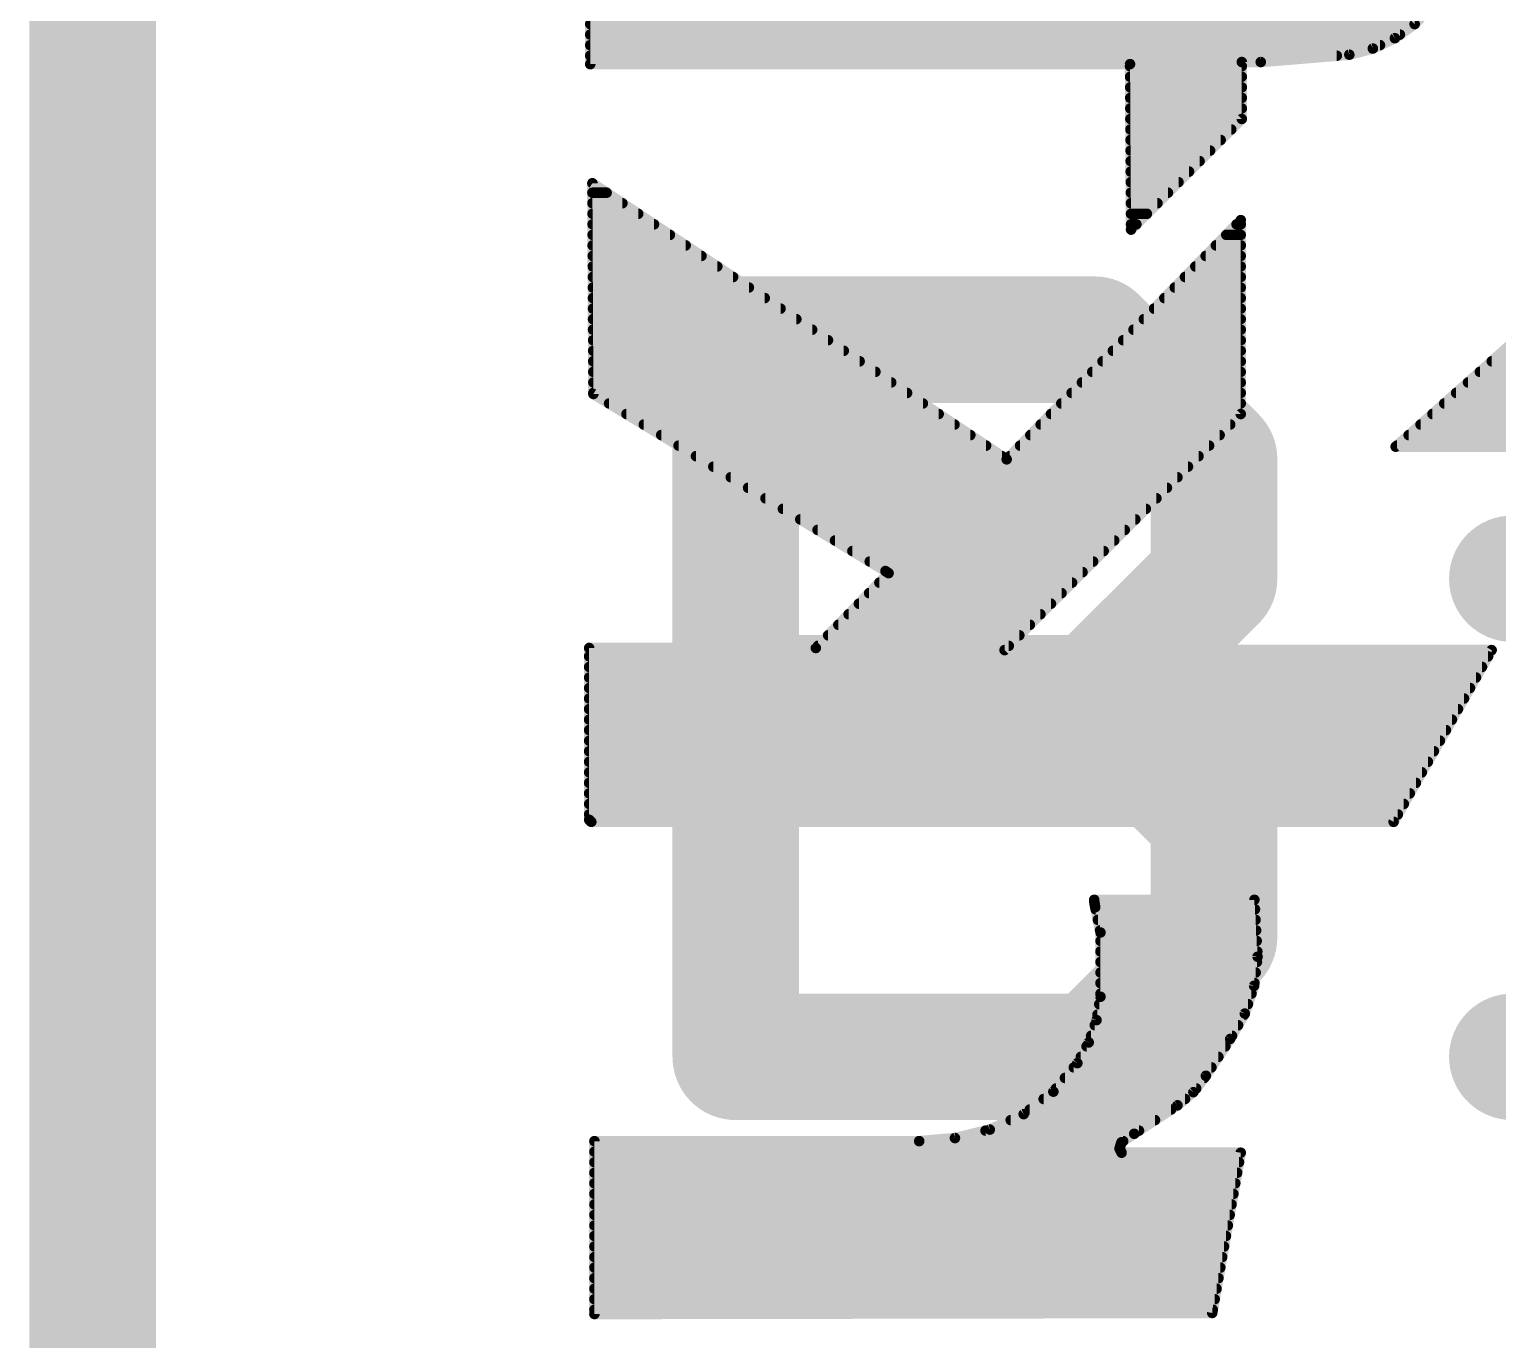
# Model space of a CAD drawing. Extents: x -6.3 to 44.5, y -10.2 to 43.3.
# Drawn here: x -0.152 to 3.385, y 11.917 to 15.075 of the extents above; entities that cross this region are included whole.
import ezdxf

# ---------------------------------------------------------------- set-up
doc = ezdxf.new("R2010")
doc.units = 0
for name, color, linetype in [('20', 53, 'CONTINUOUS'), ('21', 41, 'CONTINUOUS'), ('22', 40, 'CONTINUOUS')]:
    doc.layers.add(name, color=color, linetype=linetype)

msp = doc.modelspace()

# ---------------------------------------------------------------- linework, layer by layer
at = {"layer": '20', "const_width": 0.3048}
msp.add_lwpolyline([(0, 39.37), (0, 3.81)], dxfattribs=at)
at = {"layer": '21', "const_width": 0.3048}
for points in [[(1.5494, 12.5984), (1.5494, 14.3271)], [(1.5494, 14.3271), (2.4137, 14.3271)], [(2.4137, 14.3271), (2.7019, 14.039)], [(2.7019, 14.039), (2.7019, 13.7508)], [(2.7019, 13.7508), (2.4137, 13.4627)], [(3.4204, 13.7508), (3.7086, 13.7508)], [(1.5494, 13.4627), (2.4137, 13.4627)], [(2.4137, 13.4627), (2.7019, 13.1746)], [(2.7019, 13.1746), (2.7019, 12.8865)], [(2.7019, 12.8865), (2.4137, 12.5984)], [(2.4137, 12.5984), (1.5494, 12.5984)], [(3.4204, 12.5984), (3.9967, 12.5984)]]:
    msp.add_lwpolyline(points, dxfattribs=at)
at = {"layer": '21', "const_width": 0.1524}
for points in [[(1.6256, 14.3271, 1), (1.4732, 14.3271)], [(1.5494, 14.4033, 1), (1.5494, 14.2509)], [(2.4676, 14.381, 1), (2.3599, 14.2732)], [(2.4137, 14.2509, 1), (2.4137, 14.4033)], [(2.7781, 14.039, 1), (2.6257, 14.039)], [(2.648, 13.9851, 1), (2.7557, 14.0928)], [(2.7557, 13.697, 1), (2.648, 13.8047)], [(3.4204, 13.827, 1), (3.4204, 13.6746)], [(2.6257, 13.7508, 1), (2.7781, 13.7508)], [(1.5494, 13.5389, 1), (1.5494, 13.3865)], [(2.4676, 13.5166, 1), (2.3599, 13.4089)], [(2.3599, 13.5166, 1), (2.4676, 13.4089)], [(2.4137, 13.3865, 1), (2.4137, 13.5389)], [(2.7781, 13.1746, 1), (2.6257, 13.1746)], [(2.648, 13.1207, 1), (2.7557, 13.2285)], [(2.7557, 12.8326, 1), (2.648, 12.9404)], [(2.6257, 12.8865, 1), (2.7781, 12.8865)], [(1.5494, 12.6746, 1), (1.5494, 12.5222)], [(2.4137, 12.5222, 1), (2.4137, 12.6746)], [(3.4204, 12.6746, 1), (3.4204, 12.5222)], [(2.3599, 12.6523, 1), (2.4676, 12.5445)], [(1.4732, 12.5984, 1), (1.6256, 12.5984)]]:
    msp.add_lwpolyline(points, format="xyb", dxfattribs=at)
at = {"layer": '22', "const_width": 0.0254}
for points in [[(1.1989, 15.4076), (1.1989, 14.9911)], [(3.1852, 15.0876), (3.2561, 15.1619)], [(1.1989, 15.0876), (3.1852, 15.0876)], [(1.1989, 15.0622), (3.1496, 15.0622)], [(3.1375, 15.0536), (3.1852, 15.0876)], [(1.1989, 15.0368), (3.1016, 15.0368)], [(3.0277, 15.0139), (3.0844, 15.0287)], [(3.0844, 15.0287), (3.1375, 15.0536)], [(1.1989, 15.0114), (2.9976, 15.0114)], [(1.1989, 14.9911), (2.4994, 14.9911)], [(2.4994, 14.9911), (2.5019, 14.5923)], [(2.7686, 14.859), (2.7686, 14.9962)], [(2.7686, 14.9962), (2.8143, 14.9962)], [(2.8143, 14.9962), (3.0277, 15.0139)], [(2.4994, 14.986), (2.7686, 14.986)], [(2.4996, 14.9606), (2.7686, 14.9606)], [(2.4998, 14.9352), (2.7686, 14.9352)], [(2.4999, 14.9098), (2.7686, 14.9098)], [(2.5001, 14.8844), (2.7686, 14.8844)], [(2.5002, 14.859), (2.7686, 14.859)], [(2.5019, 14.5923), (2.7686, 14.859)], [(2.5004, 14.8336), (2.7432, 14.8336)], [(2.5005, 14.8082), (2.7178, 14.8082)], [(2.5007, 14.7828), (2.6924, 14.7828)], [(2.5009, 14.7574), (2.667, 14.7574)], [(2.2022, 14.0386), (1.204, 14.7041)], [(1.204, 14.7041), (1.2065, 14.1961)], [(2.501, 14.732), (2.6416, 14.732)], [(2.5012, 14.7066), (2.6162, 14.7066)], [(1.2041, 14.6812), (1.2384, 14.6812)], [(2.5013, 14.6812), (2.5908, 14.6812)], [(1.2042, 14.6558), (1.2764, 14.6558)], [(2.5015, 14.6558), (2.5654, 14.6558)], [(1.2044, 14.6304), (1.3145, 14.6304)], [(1.2045, 14.605), (1.3526, 14.605)], [(2.7661, 14.6152), (2.2022, 14.0386)], [(2.5017, 14.6304), (2.54, 14.6304)], [(2.5018, 14.605), (2.5146, 14.605)], [(2.7561, 14.605), (2.7661, 14.605)], [(2.7661, 14.1478), (2.7661, 14.6152)], [(1.2046, 14.5796), (1.3907, 14.5796)], [(2.7313, 14.5796), (2.7661, 14.5796)], [(1.2047, 14.5542), (1.4288, 14.5542)], [(1.2049, 14.5288), (1.4669, 14.5288)], [(2.6816, 14.5288), (2.7661, 14.5288)], [(2.7064, 14.5542), (2.7661, 14.5542)], [(3.1394, 14.0691), (3.6881, 14.5567)], [(1.205, 14.5034), (1.505, 14.5034)], [(2.6568, 14.5034), (2.7661, 14.5034)], [(1.2051, 14.478), (1.5431, 14.478)], [(2.6319, 14.478), (2.7661, 14.478)], [(1.2052, 14.4526), (1.5812, 14.4526)], [(1.2054, 14.4272), (1.6193, 14.4272)], [(2.5822, 14.4272), (2.7661, 14.4272)], [(2.6071, 14.4526), (2.7661, 14.4526)], [(1.2055, 14.4018), (1.6574, 14.4018)], [(2.5574, 14.4018), (2.7661, 14.4018)], [(1.2056, 14.3764), (1.6955, 14.3764)], [(1.2057, 14.351), (1.7336, 14.351)], [(2.5077, 14.351), (2.7661, 14.351)], [(2.5326, 14.3764), (2.7661, 14.3764)], [(1.2059, 14.3256), (1.7717, 14.3256)], [(2.4829, 14.3256), (2.7661, 14.3256)], [(1.206, 14.3002), (1.8098, 14.3002)], [(2.458, 14.3002), (2.7661, 14.3002)], [(1.2061, 14.2748), (1.8479, 14.2748)], [(1.2062, 14.2494), (1.886, 14.2494)], [(2.4084, 14.2494), (2.7661, 14.2494)], [(2.4332, 14.2748), (2.7661, 14.2748)], [(3.3423, 14.2494), (4.994, 14.2494)], [(3.3709, 14.2748), (5.0066, 14.2748)], [(1.2064, 14.224), (1.9241, 14.224)], [(2.3835, 14.224), (2.7661, 14.224)], [(3.3137, 14.224), (4.9757, 14.224)], [(1.2065, 14.1986), (1.9622, 14.1986)], [(1.2065, 14.1961), (1.9101, 13.7693)], [(1.2443, 14.1732), (2.0003, 14.1732)], [(2.3338, 14.1732), (2.7661, 14.1732)], [(2.3587, 14.1986), (2.7661, 14.1986)], [(3.2565, 14.1732), (4.9306, 14.1732)], [(3.2851, 14.1986), (4.9559, 14.1986)], [(1.2861, 14.1478), (2.0384, 14.1478)], [(2.1971, 13.5788), (2.7661, 14.1478)], [(2.309, 14.1478), (2.7661, 14.1478)], [(3.228, 14.1478), (4.9009, 14.1478)], [(1.328, 14.1224), (2.0765, 14.1224)], [(2.2842, 14.1224), (2.7407, 14.1224)], [(3.1994, 14.1224), (4.8595, 14.1224)], [(1.3699, 14.097), (2.1146, 14.097)], [(1.4117, 14.0716), (2.1527, 14.0716)], [(2.2345, 14.0716), (2.6899, 14.0716)], [(2.2593, 14.097), (2.7153, 14.097)], [(4.6558, 14.0691), (3.1394, 14.0691)], [(3.1422, 14.0716), (4.6857, 14.0716)], [(3.1708, 14.097), (4.8085, 14.097)], [(1.4536, 14.0462), (2.1908, 14.0462)], [(2.2096, 14.0462), (2.6645, 14.0462)], [(1.4955, 14.0208), (2.6391, 14.0208)], [(1.5374, 13.9954), (2.6137, 13.9954)], [(1.5792, 13.97), (2.5883, 13.97)], [(1.6211, 13.9446), (2.5629, 13.9446)], [(1.663, 13.9192), (2.5375, 13.9192)], [(1.7049, 13.8938), (2.5121, 13.8938)], [(1.7467, 13.8684), (2.4867, 13.8684)], [(1.7886, 13.843), (2.4613, 13.843)], [(1.8305, 13.8176), (2.4359, 13.8176)], [(1.8723, 13.7922), (2.4105, 13.7922)], [(1.9177, 13.7643), (1.7424, 13.5839)], [(1.9101, 13.7693), (1.9177, 13.7643)], [(1.9139, 13.7668), (2.3851, 13.7668)], [(1.8708, 13.716), (2.3343, 13.716)], [(1.8955, 13.7414), (2.3597, 13.7414)], [(1.8461, 13.6906), (2.3089, 13.6906)], [(1.8214, 13.6652), (2.2835, 13.6652)], [(1.772, 13.6144), (2.2327, 13.6144)], [(1.7967, 13.6398), (2.2581, 13.6398)], [(1.7424, 13.5839), (1.1963, 13.5839)], [(1.1963, 13.5839), (1.1963, 13.1699)], [(1.7474, 13.589), (2.2073, 13.589)], [(3.3706, 13.5788), (2.1971, 13.5788)], [(3.1344, 13.1648), (3.3706, 13.5788)], [(1.1963, 13.5636), (3.3619, 13.5636)], [(1.1963, 13.5382), (3.3474, 13.5382)], [(1.1963, 13.5128), (3.3329, 13.5128)], [(1.1963, 13.4874), (3.3185, 13.4874)], [(1.1963, 13.462), (3.304, 13.462)], [(1.1963, 13.4366), (3.2895, 13.4366)], [(1.1963, 13.4112), (3.275, 13.4112)], [(1.1963, 13.3858), (3.2605, 13.3858)], [(1.1963, 13.3604), (3.246, 13.3604)], [(1.1963, 13.335), (3.2315, 13.335)], [(1.1963, 13.3096), (3.217, 13.3096)], [(1.1963, 13.2842), (3.2025, 13.2842)], [(1.1963, 13.2588), (3.188, 13.2588)], [(1.1963, 13.2334), (3.1735, 13.2334)], [(1.1963, 13.208), (3.159, 13.208)], [(1.1963, 13.1826), (3.1446, 13.1826)], [(1.1963, 13.1699), (1.2014, 13.1648)], [(1.2014, 13.1648), (3.1344, 13.1648)], [(2.7991, 12.9769), (2.413, 12.9769)], [(2.413, 12.9769), (2.413, 12.9743)], [(2.413, 12.9743), (2.4155, 12.9591)], [(2.8067, 12.8397), (2.7991, 12.9769)], [(2.4155, 12.9591), (2.4282, 12.8981)], [(2.4166, 12.954), (2.8004, 12.954)], [(2.4219, 12.9286), (2.8018, 12.9286)], [(2.4271, 12.9032), (2.8032, 12.9032)], [(2.4282, 12.8981), (2.4282, 12.7432)], [(2.4282, 12.8778), (2.8046, 12.8778)], [(2.4282, 12.8524), (2.806, 12.8524)], [(2.7983, 12.7696), (2.8067, 12.8397)], [(2.4282, 12.827), (2.8052, 12.827)], [(2.4282, 12.8016), (2.8021, 12.8016)], [(2.4282, 12.7762), (2.7991, 12.7762)], [(2.776, 12.7027), (2.7983, 12.7696)], [(2.4282, 12.7432), (2.4187, 12.687)], [(2.4252, 12.7254), (2.7835, 12.7254)], [(2.4282, 12.7508), (2.792, 12.7508)], [(2.4187, 12.687), (2.3999, 12.6331)], [(2.4209, 12.7), (2.7744, 12.7)], [(2.7407, 12.6416), (2.776, 12.7027)], [(2.4144, 12.6746), (2.7597, 12.6746)], [(2.3999, 12.6331), (2.3724, 12.5832)], [(2.3948, 12.6238), (2.729, 12.6238)], [(2.4055, 12.6492), (2.7451, 12.6492)], [(2.6822, 12.5527), (2.7407, 12.6416)], [(2.3724, 12.5832), (2.3147, 12.5145)], [(2.3808, 12.5984), (2.7123, 12.5984)], [(2.3425, 12.5476), (2.6783, 12.5476)], [(2.3638, 12.573), (2.6956, 12.573)], [(2.652, 12.5132), (2.6822, 12.5527)], [(2.3147, 12.5145), (2.2432, 12.4602)], [(2.3211, 12.5222), (2.6589, 12.5222)], [(2.6137, 12.4816), (2.652, 12.5132)], [(2.2913, 12.4968), (2.6321, 12.4968)], [(2.5095, 12.413), (2.6137, 12.4816)], [(2.2432, 12.4602), (2.1615, 12.4231)], [(2.2119, 12.446), (2.5596, 12.446)], [(2.2579, 12.4714), (2.5982, 12.4714)], [(2.1615, 12.4231), (2.0775, 12.4026)], [(2.1512, 12.4206), (2.521, 12.4206)], [(2.479, 12.3927), (2.5095, 12.413)], [(1.9914, 12.3952), (1.209, 12.3952)], [(1.209, 12.3952), (1.209, 11.9786)], [(1.209, 12.3698), (2.4778, 12.3698)], [(2.0775, 12.4026), (1.9914, 12.3952)], [(1.9914, 12.3952), (2.4828, 12.3952)], [(2.474, 12.3774), (2.479, 12.3927)], [(2.479, 12.3673), (2.474, 12.3774)], [(1.209, 12.3444), (2.762, 12.3444)], [(2.7661, 12.3673), (2.479, 12.3673)], [(2.6975, 11.9812), (2.7661, 12.3673)], [(1.209, 12.319), (2.7575, 12.319)], [(1.209, 12.2936), (2.753, 12.2936)], [(1.209, 12.2682), (2.7485, 12.2682)], [(1.209, 12.2428), (2.744, 12.2428)], [(1.209, 12.2174), (2.7395, 12.2174)], [(1.209, 12.192), (2.735, 12.192)], [(1.209, 12.1666), (2.7304, 12.1666)], [(1.209, 12.1412), (2.7259, 12.1412)], [(1.209, 12.1158), (2.7214, 12.1158)], [(1.209, 12.0904), (2.7169, 12.0904)], [(1.209, 12.065), (2.7124, 12.065)], [(1.209, 12.0396), (2.7079, 12.0396)], [(1.209, 12.0142), (2.7034, 12.0142)], [(1.209, 11.9888), (2.6989, 11.9888)], [(1.209, 11.9786), (2.6975, 11.9812)]]:
    msp.add_lwpolyline(points, dxfattribs=at)
at = {"layer": '22', "const_width": 0.0127}
for points in [[(1.1989, 15.0686, 1), (1.1989, 15.0559)], [(1.1989, 15.0939, 1), (1.1989, 15.0813)], [(3.1496, 15.0559, 1), (3.1496, 15.0686)], [(3.1806, 15.092, 1), (3.1898, 15.0832)], [(3.1852, 15.0813, 1), (3.1852, 15.0939)], [(1.1989, 15.0432, 1), (1.1989, 15.0305)], [(3.0817, 15.0345, 1), (3.0871, 15.023)], [(3.086, 15.0226, 1), (3.0828, 15.0349)], [(3.1016, 15.0305, 1), (3.1016, 15.0432)], [(3.1338, 15.0588, 1), (3.1412, 15.0484)], [(3.1402, 15.0478, 1), (3.1348, 15.0593)], [(1.1989, 14.9975, 1), (1.1989, 14.9848)], [(1.1989, 15.0177, 1), (1.1989, 15.0051)], [(2.5057, 14.9911, 1), (2.4931, 14.9911)], [(2.4994, 14.9848, 1), (2.4994, 14.9975)], [(2.775, 14.9962, 1), (2.7623, 14.9962)], [(2.7686, 15.0025, 1), (2.7686, 14.9899)], [(2.8138, 15.0025, 1), (2.8148, 14.9899)], [(2.8143, 14.9899, 1), (2.8143, 15.0025)], [(2.9976, 15.0051, 1), (2.9976, 15.0177)], [(3.0261, 15.02, 1), (3.0293, 15.0078)], [(3.0282, 15.0076, 1), (3.0272, 15.0202)], [(1.1925, 14.9911, 1), (1.2053, 14.9911)], [(2.4994, 14.9924, 1), (2.4994, 14.9797)], [(2.4996, 14.967, 1), (2.4996, 14.9543)], [(2.7686, 14.9797, 1), (2.7686, 14.9924)], [(2.7686, 14.9543, 1), (2.7686, 14.967)], [(2.4998, 14.9415, 1), (2.4998, 14.9289)], [(2.7686, 14.9289, 1), (2.7686, 14.9415)], [(2.4999, 14.9162, 1), (2.4999, 14.9035)], [(2.5001, 14.8908, 1), (2.5001, 14.8781)], [(2.7686, 14.9035, 1), (2.7686, 14.9162)], [(2.7686, 14.8781, 1), (2.7686, 14.8908)], [(2.5002, 14.8653, 1), (2.5002, 14.8527)], [(2.7623, 14.859, 1), (2.775, 14.859)], [(2.7731, 14.8545, 1), (2.7641, 14.8635)], [(2.7686, 14.8527, 1), (2.7686, 14.8653)], [(2.5004, 14.8399, 1), (2.5004, 14.8273)], [(2.7432, 14.8273, 1), (2.7432, 14.8399)], [(2.5005, 14.8146, 1), (2.5005, 14.8019)], [(2.5007, 14.7891, 1), (2.5007, 14.7765)], [(2.6924, 14.7765, 1), (2.6924, 14.7891)], [(2.7178, 14.8019, 1), (2.7178, 14.8146)], [(2.5009, 14.7637, 1), (2.5009, 14.7511)], [(2.667, 14.7511, 1), (2.667, 14.7637)], [(1.2075, 14.7094, 1), (1.2005, 14.6988)], [(1.2103, 14.7041, 1), (1.1977, 14.7041)], [(2.501, 14.7384, 1), (2.501, 14.7257)], [(2.5012, 14.7129, 1), (2.5012, 14.7003)], [(2.6162, 14.7003, 1), (2.6162, 14.7129)], [(2.6416, 14.7257, 1), (2.6416, 14.7384)], [(1.2041, 14.6875, 1), (1.2041, 14.6749)], [(1.2384, 14.6749, 1), (1.2384, 14.6875)], [(2.5013, 14.6875, 1), (2.5013, 14.6749)], [(2.5908, 14.6749, 1), (2.5908, 14.6875)], [(1.2042, 14.6622, 1), (1.2042, 14.6495)], [(1.2764, 14.6495, 1), (1.2764, 14.6622)], [(2.5015, 14.6622, 1), (2.5015, 14.6495)], [(2.5654, 14.6495, 1), (2.5654, 14.6622)], [(1.2044, 14.6367, 1), (1.2044, 14.6241)], [(1.2045, 14.6113, 1), (1.2045, 14.5987)], [(1.3145, 14.6241, 1), (1.3145, 14.6367)], [(1.3526, 14.5987, 1), (1.3526, 14.6113)], [(2.5017, 14.6367, 1), (2.5017, 14.6241)], [(2.5018, 14.6113, 1), (2.5018, 14.5987)], [(2.5146, 14.5987, 1), (2.5146, 14.6113)], [(2.54, 14.6241, 1), (2.54, 14.6367)], [(2.7561, 14.6113, 1), (2.7561, 14.5987)], [(2.7725, 14.6152, 1), (2.7598, 14.6152)], [(2.7706, 14.6108, 1), (2.7616, 14.6196)], [(2.7661, 14.5987, 1), (2.7661, 14.6113)], [(1.2046, 14.586, 1), (1.2046, 14.5733)], [(1.3907, 14.5733, 1), (1.3907, 14.586)], [(2.4974, 14.5968, 1), (2.5064, 14.5878)], [(2.4956, 14.5923, 1), (2.5082, 14.5923)], [(2.7313, 14.586, 1), (2.7313, 14.5733)], [(2.7661, 14.5733, 1), (2.7661, 14.586)], [(1.2047, 14.5606, 1), (1.2047, 14.5479)], [(1.2049, 14.5351, 1), (1.2049, 14.5225)], [(1.4288, 14.5479, 1), (1.4288, 14.5606)], [(1.4669, 14.5225, 1), (1.4669, 14.5351)], [(2.6816, 14.5351, 1), (2.6816, 14.5225)], [(2.7064, 14.5606, 1), (2.7064, 14.5479)], [(2.7661, 14.5479, 1), (2.7661, 14.5606)], [(2.7661, 14.5225, 1), (2.7661, 14.5351)], [(1.205, 14.5098, 1), (1.205, 14.4971)], [(1.505, 14.4971, 1), (1.505, 14.5098)], [(2.6568, 14.5098, 1), (2.6568, 14.4971)], [(2.7661, 14.4971, 1), (2.7661, 14.5098)], [(1.2051, 14.4844, 1), (1.2051, 14.4717)], [(1.5431, 14.4717, 1), (1.5431, 14.4844)], [(2.6319, 14.4844, 1), (2.6319, 14.4717)], [(2.7661, 14.4717, 1), (2.7661, 14.4844)], [(1.2052, 14.4589, 1), (1.2052, 14.4463)], [(1.2054, 14.4336, 1), (1.2054, 14.4209)], [(1.5812, 14.4463, 1), (1.5812, 14.4589)], [(1.6193, 14.4209, 1), (1.6193, 14.4336)], [(2.5822, 14.4336, 1), (2.5822, 14.4209)], [(2.6071, 14.4589, 1), (2.6071, 14.4463)], [(2.7661, 14.4463, 1), (2.7661, 14.4589)], [(2.7661, 14.4209, 1), (2.7661, 14.4336)], [(1.2055, 14.4082, 1), (1.2055, 14.3955)], [(1.6574, 14.3955, 1), (1.6574, 14.4082)], [(2.5574, 14.4082, 1), (2.5574, 14.3955)], [(2.7661, 14.3955, 1), (2.7661, 14.4082)], [(1.2056, 14.3827, 1), (1.2056, 14.3701)], [(1.2057, 14.3574, 1), (1.2057, 14.3447)], [(1.6955, 14.3701, 1), (1.6955, 14.3827)], [(1.7336, 14.3447, 1), (1.7336, 14.3574)], [(2.5077, 14.3574, 1), (2.5077, 14.3447)], [(2.5326, 14.3827, 1), (2.5326, 14.3701)], [(2.7661, 14.3701, 1), (2.7661, 14.3827)], [(2.7661, 14.3447, 1), (2.7661, 14.3574)], [(1.2059, 14.332, 1), (1.2059, 14.3193)], [(1.7717, 14.3193, 1), (1.7717, 14.332)], [(2.4829, 14.332, 1), (2.4829, 14.3193)], [(2.7661, 14.3193, 1), (2.7661, 14.332)], [(1.206, 14.3065, 1), (1.206, 14.2939)], [(1.8098, 14.2939, 1), (1.8098, 14.3065)], [(2.458, 14.3065, 1), (2.458, 14.2939)], [(2.7661, 14.2939, 1), (2.7661, 14.3065)], [(1.2061, 14.2812, 1), (1.2061, 14.2685)], [(1.2062, 14.2558, 1), (1.2062, 14.2431)], [(1.8479, 14.2685, 1), (1.8479, 14.2812)], [(1.886, 14.2431, 1), (1.886, 14.2558)], [(2.4084, 14.2558, 1), (2.4084, 14.2431)], [(2.4332, 14.2812, 1), (2.4332, 14.2685)], [(2.7661, 14.2685, 1), (2.7661, 14.2812)], [(2.7661, 14.2431, 1), (2.7661, 14.2558)], [(3.3423, 14.2558, 1), (3.3423, 14.2431)], [(3.3709, 14.2812, 1), (3.3709, 14.2685)], [(1.2064, 14.2303, 1), (1.2064, 14.2177)], [(1.9241, 14.2177, 1), (1.9241, 14.2303)], [(2.3835, 14.2303, 1), (2.3835, 14.2177)], [(2.7661, 14.2177, 1), (2.7661, 14.2303)], [(3.3137, 14.2303, 1), (3.3137, 14.2177)], [(1.2065, 14.205, 1), (1.2065, 14.1923)], [(1.2098, 14.2015, 1), (1.2032, 14.1907)], [(1.2002, 14.1961, 1), (1.2128, 14.1961)], [(1.2443, 14.1796, 1), (1.2443, 14.1669)], [(1.9622, 14.1923, 1), (1.9622, 14.205)], [(2.0003, 14.1669, 1), (2.0003, 14.1796)], [(2.3338, 14.1796, 1), (2.3338, 14.1669)], [(2.3587, 14.205, 1), (2.3587, 14.1923)], [(2.7661, 14.1923, 1), (2.7661, 14.205)], [(2.7661, 14.1669, 1), (2.7661, 14.1796)], [(3.2565, 14.1796, 1), (3.2565, 14.1669)], [(3.2851, 14.205, 1), (3.2851, 14.1923)], [(1.2861, 14.1541, 1), (1.2861, 14.1415)], [(2.0384, 14.1415, 1), (2.0384, 14.1541)], [(2.309, 14.1541, 1), (2.309, 14.1415)], [(2.7598, 14.1478, 1), (2.7725, 14.1478)], [(2.7706, 14.1433, 1), (2.7616, 14.1523)], [(2.7661, 14.1415, 1), (2.7661, 14.1541)], [(3.228, 14.1541, 1), (3.228, 14.1415)], [(1.328, 14.1288, 1), (1.328, 14.1161)], [(2.0765, 14.1161, 1), (2.0765, 14.1288)], [(2.2842, 14.1288, 1), (2.2842, 14.1161)], [(2.7407, 14.1161, 1), (2.7407, 14.1288)], [(3.1994, 14.1288, 1), (3.1994, 14.1161)], [(1.3699, 14.1034, 1), (1.3699, 14.0907)], [(1.4117, 14.0779, 1), (1.4117, 14.0653)], [(2.1146, 14.0907, 1), (2.1146, 14.1034)], [(2.1527, 14.0653, 1), (2.1527, 14.0779)], [(2.2345, 14.0779, 1), (2.2345, 14.0653)], [(2.2593, 14.1034, 1), (2.2593, 14.0907)], [(2.6899, 14.0653, 1), (2.6899, 14.0779)], [(2.7153, 14.0907, 1), (2.7153, 14.1034)], [(3.1394, 14.0755, 1), (3.1394, 14.0628)], [(3.1352, 14.0738, 1), (3.1436, 14.0644)], [(3.1422, 14.0779, 1), (3.1422, 14.0653)], [(3.1708, 14.1034, 1), (3.1708, 14.0907)], [(1.4536, 14.0526, 1), (1.4536, 14.0399)], [(2.1908, 14.0399, 1), (2.1908, 14.0526)], [(2.1977, 14.043, 1), (2.2067, 14.0342)], [(2.1987, 14.0333, 1), (2.2057, 14.0439)], [(2.2096, 14.0526, 1), (2.2096, 14.0399)], [(2.6645, 14.0399, 1), (2.6645, 14.0526)], [(1.4955, 14.0272, 1), (1.4955, 14.0145)], [(2.6391, 14.0145, 1), (2.6391, 14.0272)], [(1.5374, 14.0017, 1), (1.5374, 13.9891)], [(1.5792, 13.9764, 1), (1.5792, 13.9637)], [(2.5883, 13.9637, 1), (2.5883, 13.9764)], [(2.6137, 13.9891, 1), (2.6137, 14.0017)], [(1.6211, 13.951, 1), (1.6211, 13.9383)], [(2.5629, 13.9383, 1), (2.5629, 13.951)], [(1.663, 13.9255, 1), (1.663, 13.9129)], [(1.7049, 13.9002, 1), (1.7049, 13.8875)], [(2.5121, 13.8875, 1), (2.5121, 13.9002)], [(2.5375, 13.9129, 1), (2.5375, 13.9255)], [(1.7467, 13.8748, 1), (1.7467, 13.8621)], [(2.4867, 13.8621, 1), (2.4867, 13.8748)], [(1.7886, 13.8493, 1), (1.7886, 13.8367)], [(2.4613, 13.8367, 1), (2.4613, 13.8493)], [(1.8305, 13.8239, 1), (1.8305, 13.8113)], [(1.8723, 13.7986, 1), (1.8723, 13.7859)], [(2.4105, 13.7859, 1), (2.4105, 13.7986)], [(2.4359, 13.8113, 1), (2.4359, 13.8239)], [(1.9136, 13.7746, 1), (1.9066, 13.764)], [(1.9068, 13.7639, 1), (1.9134, 13.7747)], [(1.9139, 13.7731, 1), (1.9139, 13.7605)], [(1.9223, 13.7599, 1), (1.9131, 13.7687)], [(1.9142, 13.759, 1), (1.9212, 13.7696)], [(2.3851, 13.7605, 1), (2.3851, 13.7731)], [(1.8708, 13.7224, 1), (1.8708, 13.7097)], [(1.8955, 13.7477, 1), (1.8955, 13.7351)], [(2.3343, 13.7097, 1), (2.3343, 13.7224)], [(2.3597, 13.7351, 1), (2.3597, 13.7477)], [(1.8461, 13.6969, 1), (1.8461, 13.6843)], [(2.3089, 13.6843, 1), (2.3089, 13.6969)], [(1.8214, 13.6715, 1), (1.8214, 13.6589)], [(2.2835, 13.6589, 1), (2.2835, 13.6715)], [(1.772, 13.6207, 1), (1.772, 13.6081)], [(1.7967, 13.6462, 1), (1.7967, 13.6335)], [(2.2327, 13.6081, 1), (2.2327, 13.6207)], [(2.2581, 13.6335, 1), (2.2581, 13.6462)], [(1.2027, 13.5839, 1), (1.19, 13.5839)], [(1.1963, 13.5902, 1), (1.1963, 13.5776)], [(1.7378, 13.5883, 1), (1.747, 13.5795)], [(1.7474, 13.5953, 1), (1.7474, 13.5827)], [(1.7424, 13.5776, 1), (1.7424, 13.5902)], [(2.1971, 13.5852, 1), (2.1971, 13.5725)], [(2.1926, 13.5833, 1), (2.2016, 13.5743)], [(2.2073, 13.5827, 1), (2.2073, 13.5953)], [(3.3761, 13.5757, 1), (3.3651, 13.5819)], [(3.3706, 13.5725, 1), (3.3706, 13.5852)], [(1.1963, 13.57, 1), (1.1963, 13.5573)], [(1.1963, 13.5445, 1), (1.1963, 13.5319)], [(3.3474, 13.5319, 1), (3.3474, 13.5445)], [(3.3619, 13.5573, 1), (3.3619, 13.57)], [(1.1963, 13.5191, 1), (1.1963, 13.5065)], [(3.3329, 13.5065, 1), (3.3329, 13.5191)], [(1.1963, 13.4938, 1), (1.1963, 13.4811)], [(3.3185, 13.4811, 1), (3.3185, 13.4938)], [(1.1963, 13.4684, 1), (1.1963, 13.4557)], [(1.1963, 13.4429, 1), (1.1963, 13.4303)], [(3.2895, 13.4303, 1), (3.2895, 13.4429)], [(3.304, 13.4557, 1), (3.304, 13.4684)], [(1.1963, 13.4176, 1), (1.1963, 13.4049)], [(3.275, 13.4049, 1), (3.275, 13.4176)], [(1.1963, 13.3922, 1), (1.1963, 13.3795)], [(1.1963, 13.3667, 1), (1.1963, 13.3541)], [(3.246, 13.3541, 1), (3.246, 13.3667)], [(3.2605, 13.3795, 1), (3.2605, 13.3922)], [(1.1963, 13.3414, 1), (1.1963, 13.3287)], [(3.2315, 13.3287, 1), (3.2315, 13.3414)], [(1.1963, 13.316, 1), (1.1963, 13.3033)], [(3.217, 13.3033, 1), (3.217, 13.316)], [(1.1963, 13.2652, 1), (1.1963, 13.2525)], [(1.1963, 13.2905, 1), (1.1963, 13.2779)], [(3.188, 13.2525, 1), (3.188, 13.2652)], [(3.2025, 13.2779, 1), (3.2025, 13.2905)], [(1.1963, 13.2398, 1), (1.1963, 13.2271)], [(3.1735, 13.2271, 1), (3.1735, 13.2398)], [(1.1963, 13.189, 1), (1.1963, 13.1763)], [(1.1963, 13.2143, 1), (1.1963, 13.2017)], [(3.1446, 13.1763, 1), (3.1446, 13.189)], [(3.159, 13.2017, 1), (3.159, 13.2143)], [(1.2008, 13.1744, 1), (1.1918, 13.1654)], [(1.19, 13.1699, 1), (1.2027, 13.1699)], [(1.2014, 13.1712, 1), (1.2014, 13.1585)], [(1.1969, 13.1603, 1), (1.2059, 13.1693)], [(3.1289, 13.1679, 1), (3.1399, 13.1617)], [(3.1344, 13.1585, 1), (3.1344, 13.1712)], [(2.4194, 12.9769, 1), (2.4067, 12.9769)], [(2.413, 12.9832, 1), (2.413, 12.9706)], [(2.4193, 12.9753, 1), (2.4067, 12.9733)], [(2.8054, 12.9773, 1), (2.7928, 12.9765)], [(2.7991, 12.9706, 1), (2.7991, 12.9832)], [(2.4067, 12.9743, 1), (2.4194, 12.9743)], [(2.4217, 12.9604, 1), (2.4093, 12.9578)], [(2.4092, 12.9581, 1), (2.4218, 12.9601)], [(2.4166, 12.9604, 1), (2.4166, 12.9477)], [(2.8004, 12.9477, 1), (2.8004, 12.9604)], [(2.4219, 12.935, 1), (2.4219, 12.9223)], [(2.4271, 12.9095, 1), (2.4271, 12.8969)], [(2.8018, 12.9223, 1), (2.8018, 12.935)], [(2.8032, 12.8969, 1), (2.8032, 12.9095)], [(2.4282, 12.8841, 1), (2.4282, 12.8715)], [(2.4345, 12.8981, 1), (2.4219, 12.8981)], [(2.422, 12.8968, 1), (2.4344, 12.8994)], [(2.8046, 12.8715, 1), (2.8046, 12.8841)], [(2.4282, 12.8588, 1), (2.4282, 12.8461)], [(2.813, 12.8389, 1), (2.8004, 12.8405)], [(2.8004, 12.8393, 1), (2.813, 12.8401)], [(2.806, 12.8461, 1), (2.806, 12.8588)], [(2.4282, 12.8079, 1), (2.4282, 12.7953)], [(2.4282, 12.8333, 1), (2.4282, 12.8207)], [(2.8021, 12.7953, 1), (2.8021, 12.8079)], [(2.8052, 12.8207, 1), (2.8052, 12.8333)], [(2.4282, 12.7826, 1), (2.4282, 12.7699)], [(2.792, 12.7704, 1), (2.8046, 12.7689)], [(2.8043, 12.7676, 1), (2.7923, 12.7717)], [(2.7991, 12.7699, 1), (2.7991, 12.7826)], [(2.4252, 12.7317, 1), (2.4252, 12.7191)], [(2.4282, 12.7571, 1), (2.4282, 12.7445)], [(2.4345, 12.7421, 1), (2.4219, 12.7443)], [(2.4219, 12.7432, 1), (2.4345, 12.7432)], [(2.7835, 12.7191, 1), (2.7835, 12.7317)], [(2.792, 12.7445, 1), (2.792, 12.7571)], [(2.4247, 12.6849, 1), (2.4127, 12.6891)], [(2.4209, 12.7064, 1), (2.4209, 12.6937)], [(2.77, 12.7047, 1), (2.782, 12.7007)], [(2.7815, 12.6995, 1), (2.7705, 12.7059)], [(2.7744, 12.6937, 1), (2.7744, 12.7064)], [(2.4144, 12.6809, 1), (2.4144, 12.6683)], [(2.4124, 12.688, 1), (2.4249, 12.6859)], [(2.7597, 12.6683, 1), (2.7597, 12.6809)], [(2.3948, 12.6302, 1), (2.3948, 12.6175)], [(2.3939, 12.6352, 1), (2.4059, 12.631)], [(2.4055, 12.6301, 1), (2.3944, 12.6362)], [(2.4055, 12.6555, 1), (2.4055, 12.6429)], [(2.729, 12.6175, 1), (2.729, 12.6302)], [(2.7352, 12.6448, 1), (2.7462, 12.6384)], [(2.746, 12.6381, 1), (2.7354, 12.6451)], [(2.7451, 12.6429, 1), (2.7451, 12.6555)], [(2.3773, 12.5791, 1), (2.3675, 12.5873)], [(2.3808, 12.6047, 1), (2.3808, 12.5921)], [(2.7123, 12.5921, 1), (2.7123, 12.6047)], [(2.3425, 12.554, 1), (2.3425, 12.5413)], [(2.3638, 12.5793, 1), (2.3638, 12.5667)], [(2.3668, 12.5863, 1), (2.378, 12.5801)], [(2.6769, 12.5562, 1), (2.6875, 12.5492)], [(2.6872, 12.5488, 1), (2.6772, 12.5566)], [(2.6783, 12.5413, 1), (2.6783, 12.554)], [(2.6956, 12.5667, 1), (2.6956, 12.5793)], [(2.3098, 12.5186, 1), (2.3195, 12.5104)], [(2.3185, 12.5094, 1), (2.3108, 12.5196)], [(2.3211, 12.5285, 1), (2.3211, 12.5159)], [(2.647, 12.5171, 1), (2.657, 12.5094)], [(2.656, 12.5084, 1), (2.648, 12.5181)], [(2.6589, 12.5159, 1), (2.6589, 12.5285)], [(2.2913, 12.5031, 1), (2.2913, 12.4905)], [(2.6097, 12.4865, 1), (2.6177, 12.4767)], [(2.6172, 12.4763, 1), (2.6102, 12.4869)], [(2.6321, 12.4905, 1), (2.6321, 12.5031)], [(2.2119, 12.4523, 1), (2.2119, 12.4397)], [(2.2393, 12.4653, 1), (2.247, 12.4552)], [(2.2458, 12.4545, 1), (2.2406, 12.466)], [(2.2579, 12.4778, 1), (2.2579, 12.4651)], [(2.5596, 12.4397, 1), (2.5596, 12.4523)], [(2.5982, 12.4651, 1), (2.5982, 12.4778)], [(2.1512, 12.4269, 1), (2.1512, 12.4143)], [(2.1589, 12.4289, 1), (2.1641, 12.4173)], [(2.163, 12.4169, 1), (2.16, 12.4293)], [(2.506, 12.4183, 1), (2.513, 12.4077)], [(2.513, 12.4077, 1), (2.506, 12.4183)], [(2.521, 12.4143, 1), (2.521, 12.4269)], [(1.2154, 12.3952, 1), (1.2026, 12.3952)], [(1.209, 12.4016, 1), (1.209, 12.3889)], [(1.209, 12.3762, 1), (1.209, 12.3635)], [(1.9914, 12.4016, 1), (1.9914, 12.3889)], [(1.9909, 12.4015, 1), (1.9919, 12.3889)], [(1.9914, 12.3889, 1), (1.9914, 12.4016)], [(2.076, 12.4088, 1), (2.079, 12.3965)], [(2.0781, 12.3963, 1), (2.077, 12.409)], [(2.4797, 12.3802, 1), (2.4683, 12.3746)], [(2.468, 12.3794, 1), (2.48, 12.3754)], [(2.4755, 12.398, 1), (2.4825, 12.3874)], [(2.485, 12.3907, 1), (2.473, 12.3947)], [(2.4778, 12.3635, 1), (2.4778, 12.3762)], [(2.4828, 12.3889, 1), (2.4828, 12.4016)], [(1.209, 12.3507, 1), (1.209, 12.3381)], [(2.479, 12.3736, 1), (2.479, 12.361)], [(2.4733, 12.3645, 1), (2.4847, 12.3701)], [(2.7724, 12.3662, 1), (2.7598, 12.3684)], [(2.762, 12.3381, 1), (2.762, 12.3507)], [(2.7661, 12.361, 1), (2.7661, 12.3736)], [(1.209, 12.3254, 1), (1.209, 12.3127)], [(2.7575, 12.3127, 1), (2.7575, 12.3254)], [(1.209, 12.3, 1), (1.209, 12.2873)], [(1.209, 12.2745, 1), (1.209, 12.2619)], [(2.7485, 12.2619, 1), (2.7485, 12.2745)], [(2.753, 12.2873, 1), (2.753, 12.3)], [(1.209, 12.2492, 1), (1.209, 12.2365)], [(2.744, 12.2365, 1), (2.744, 12.2492)], [(1.209, 12.2238, 1), (1.209, 12.2111)], [(1.209, 12.1983, 1), (1.209, 12.1857)], [(2.735, 12.1857, 1), (2.735, 12.1983)], [(2.7395, 12.2111, 1), (2.7395, 12.2238)], [(1.209, 12.173, 1), (1.209, 12.1603)], [(2.7304, 12.1603, 1), (2.7304, 12.173)], [(1.209, 12.1476, 1), (1.209, 12.1349)], [(2.7259, 12.1349, 1), (2.7259, 12.1476)], [(1.209, 12.0968, 1), (1.209, 12.0841)], [(1.209, 12.1221, 1), (1.209, 12.1095)], [(2.7169, 12.0841, 1), (2.7169, 12.0968)], [(2.7214, 12.1095, 1), (2.7214, 12.1221)], [(1.209, 12.0714, 1), (1.209, 12.0587)], [(2.7124, 12.0587, 1), (2.7124, 12.0714)], [(1.209, 12.0459, 1), (1.209, 12.0333)], [(2.7079, 12.0333, 1), (2.7079, 12.0459)], [(1.209, 12.0206, 1), (1.209, 12.0079)], [(1.209, 11.9952, 1), (1.209, 11.9825)], [(2.6975, 11.9749, 1), (2.6975, 11.9875)], [(2.6989, 11.9825, 1), (2.6989, 11.9952)], [(2.7034, 12.0079, 1), (2.7034, 12.0206)], [(1.2026, 11.9786, 1), (1.2154, 11.9786)], [(1.209, 11.9849, 1), (1.209, 11.9723)], [(2.6912, 11.9823, 1), (2.7038, 11.9801)]]:
    msp.add_lwpolyline(points, format="xyb", dxfattribs=at)

doc.saveas('drawing.dxf')
